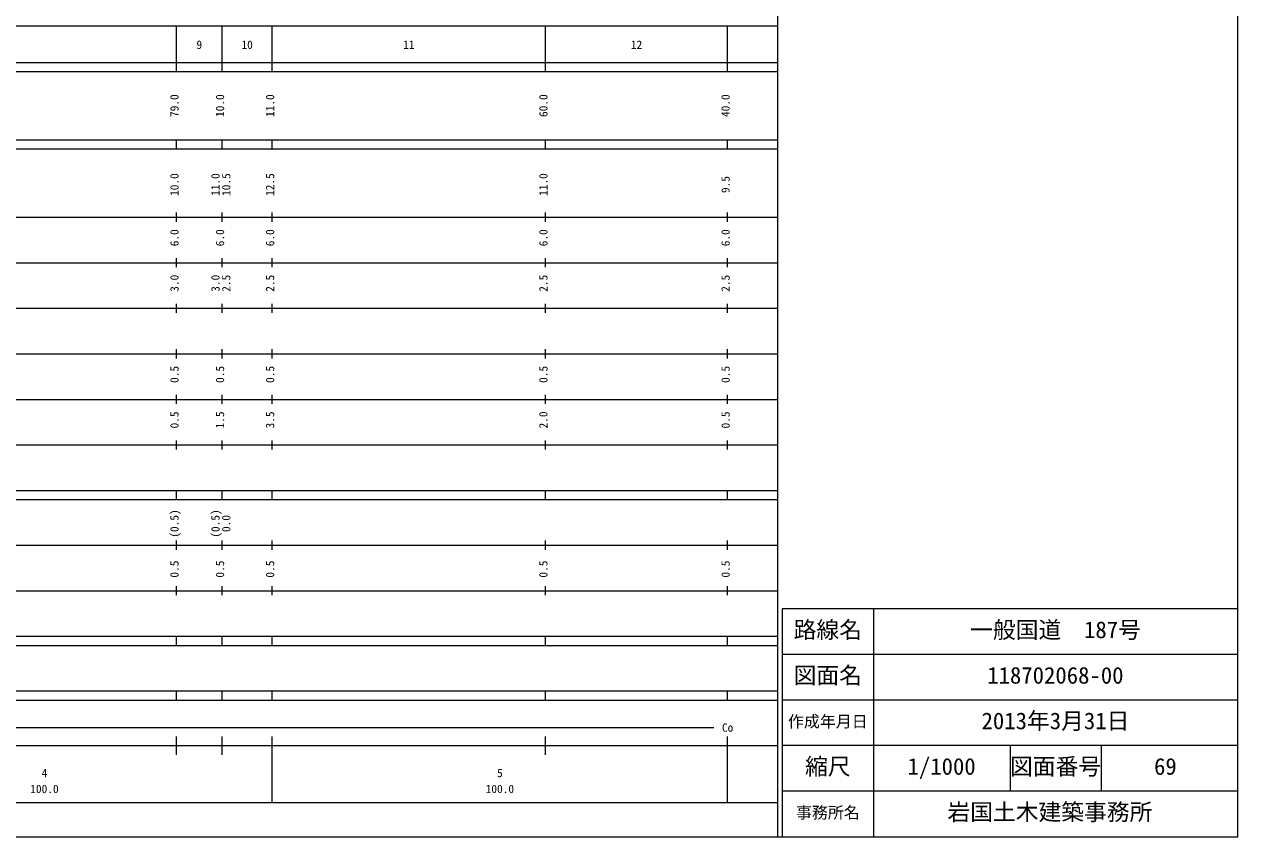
# Model space of a CAD drawing. Units: millimetres on the paper, enlarged 1000 times. Extents: x -19874 to 620126, y -204109 to 155891.
# Drawn here: x 353692 to 620126, y -204109 to -25752 of the extents above; entities that cross this region are included whole.
import ezdxf
from ezdxf.enums import TextEntityAlignment as Align

# ---------------------------------------------------------------- set-up
doc = ezdxf.new("R2010")
doc.units = ezdxf.units.MM
doc.header["$LTSCALE"] = 1000
for name, color, linetype, lineweight in [('S-BGD-HTXT', 7, 'Continuous', 13), ('S-TTL', 2, 'Continuous', 13), ('S-TTL-TXT', 7, 'Continuous', 13)]:
    doc.layers.add(name, color=color, linetype=linetype, lineweight=lineweight)
doc.layers.add('表題_事務所名', color=7, linetype='Continuous')
doc.styles.add('ＭＳ ゴシック', font='')
doc.styles.get('ＭＳ ゴシック').set_extended_font_data('MS Gothic')

msp = doc.modelspace()

# ---------------------------------------------------------------- linework, layer by layer
at = {"layer": 'S-BGD-HTXT'}
for p, q in [((519126, -204109), (519126, 145891)), ((8126, -26109), (519126, -26109)), ((387126, -36109), (387126, -26109)), ((397126, -36109), (397126, -26109)), ((408126, -36109), (408126, -26109)), ((468126, -36109), (468126, -26109)), ((508126, -36109), (508126, -26109)), ((-19874, -34109), (519126, -34109)), ((-19874, -36109), (519126, -36109)), ((-19874, -51109), (519126, -51109)), ((-19874, -53109), (519126, -53109)), ((387126, -53109), (387126, -51109)), ((397126, -53109), (397126, -51109)), ((408126, -53109), (408126, -51109)), ((468126, -53109), (468126, -51109)), ((508126, -53109), (508126, -51109)), ((-19874, -68109), (519126, -68109)), ((387126, -69109), (387126, -67109)), ((397126, -69109), (397126, -67109)), ((408126, -69109), (408126, -67109)), ((468126, -69109), (468126, -67109)), ((508126, -69109), (508126, -67109)), ((387126, -79109), (387126, -77109)), ((397126, -79109), (397126, -77109)), ((408126, -79109), (408126, -77109)), ((468126, -79109), (468126, -77109)), ((508126, -79109), (508126, -77109)), ((-13874, -78109), (519126, -78109)), ((387126, -89109), (387126, -87109)), ((397126, -89109), (397126, -87109)), ((408126, -89109), (408126, -87109)), ((468126, -89109), (468126, -87109)), ((508126, -89109), (508126, -87109)), ((-7874, -88109), (519126, -88109)), ((-13874, -98109), (519126, -98109)), ((387126, -99109), (387126, -97109)), ((397126, -99109), (397126, -97109)), ((408126, -99109), (408126, -97109)), ((468126, -99109), (468126, -97109)), ((508126, -99109), (508126, -97109)), ((-7874, -108109), (519126, -108109)), ((387126, -109109), (387126, -107109)), ((397126, -109109), (397126, -107109)), ((408126, -109109), (408126, -107109)), ((468126, -109109), (468126, -107109)), ((508126, -109109), (508126, -107109)), ((387126, -119109), (387126, -117109)), ((397126, -119109), (397126, -117109)), ((408126, -119109), (408126, -117109)), ((468126, -119109), (468126, -117109)), ((508126, -119109), (508126, -117109)), ((-13874, -118109), (519126, -118109)), ((-19874, -128109), (519126, -128109)), ((-19874, -130109), (519126, -130109)), ((387126, -130109), (387126, -128109)), ((397126, -130109), (397126, -128109)), ((408126, -130109), (408126, -128109)), ((468126, -130109), (468126, -128109)), ((508126, -130109), (508126, -128109)), ((-10874, -140109), (519126, -140109)), ((387126, -141109), (387126, -139109)), ((397126, -141109), (397126, -139109)), ((408126, -141109), (408126, -139109)), ((468126, -141109), (468126, -139109)), ((508126, -141109), (508126, -139109)), ((387126, -151109), (387126, -149109)), ((397126, -151109), (397126, -149109)), ((408126, -151109), (408126, -149109)), ((468126, -151109), (468126, -149109)), ((508126, -151109), (508126, -149109)), ((-19874, -150109), (519126, -150109)), ((-19874, -160109), (519126, -160109)), ((-19874, -162109), (519126, -162109)), ((387126, -162109), (387126, -160109)), ((397126, -162109), (397126, -160109)), ((408126, -162109), (408126, -160109)), ((468126, -162109), (468126, -160109)), ((508126, -162109), (508126, -160109)), ((-19874, -172109), (519126, -172109)), ((387126, -174109), (387126, -172109)), ((397126, -174109), (397126, -172109)), ((408126, -174109), (408126, -172109)), ((468126, -174109), (468126, -172109)), ((508126, -174109), (508126, -172109)), ((-19874, -174109), (519126, -174109)), ((11126, -180109), (505126, -180109)), ((387126, -186109), (387126, -182109)), ((397126, -186109), (397126, -182109)), ((408126, -196609), (408126, -182109)), ((468126, -186109), (468126, -182109)), ((508126, -196609), (508126, -182109)), ((-19874, -184109), (519126, -184109)), ((8126, -196609), (519126, -196609))]:
    msp.add_line(p, q, dxfattribs=at)
at = {"layer": 'S-TTL'}
for p, q in [((620126, -204109), (620126, 155891)), ((620126, -154109), (520126, -154109)), ((520126, -154109), (520126, -204109)), ((540126, -154109), (540126, -204109)), ((620126, -164109), (520126, -164109)), ((620126, -174109), (520126, -174109)), ((620126, -184109), (520126, -184109)), ((570126, -184109), (570126, -194109)), ((590126, -184109), (590126, -194109)), ((620126, -194109), (520126, -194109)), ((-19874, -204109), (620126, -204109))]:
    msp.add_line(p, q, dxfattribs=at)

# ---------------------------------------------------------------- texts
at = {"layer": 'S-BGD-HTXT', "style": 'ＭＳ ゴシック'}
for s, p in [('9', (391501, -31704)), ('10', (401376, -31704)), ('11', (436876, -31704)), ('12', (486876, -31704)), ('Co', (506876, -181609)), ('4', (357501, -191586)), ('5', (457501, -191586)), ('100.0', (355001, -195076)), ('100.0', (455001, -195076))]:
    msp.add_text(s, height=1833, dxfattribs=at).set_placement(p, align=Align.BOTTOM_LEFT)
for s, p in [('79.0', (388126, -46109)), ('10.0', (398126, -46109)), ('11.0', (409126, -46109)), ('60.0', (469126, -46109)), ('40.0', (509126, -46109)), ('10.0', (388126, -63435)), ('11.0', (397126, -63435)), ('10.5', (399496, -63435)), ('12.5', (409126, -63435)), ('11.0', (469126, -63435)), ('9.5', (509126, -62810)), ('6.0', (388126, -74484)), ('6.0', (398126, -74484)), ('6.0', (409126, -74484)), ('6.0', (469126, -74484)), ('6.0', (509126, -74484)), ('3.0', (388126, -84484)), ('3.0', (397126, -84484)), ('2.5', (399496, -84484)), ('2.5', (409126, -84484)), ('2.5', (469126, -84484)), ('2.5', (509126, -84484)), ('0.5', (388126, -104484)), ('0.5', (398126, -104484)), ('0.5', (409126, -104484)), ('0.5', (469126, -104484)), ('0.5', (509126, -104484)), ('0.5', (388126, -114484)), ('1.5', (398126, -114484)), ('3.5', (409126, -114484)), ('2.0', (469126, -114484)), ('0.5', (509126, -114484)), ('(0.5)', (388126, -138470)), ('(0.5)', (397126, -138470)), ('0.0', (399496, -137220)), ('0.5', (388126, -147220)), ('0.5', (398126, -147220)), ('0.5', (409126, -147220)), ('0.5', (469126, -147220)), ('0.5', (509126, -147220))]:
    msp.add_text(s, height=1833, rotation=90, dxfattribs=at).set_placement(p, align=Align.BOTTOM_LEFT)
at = {"layer": 'S-TTL-TXT', "style": 'ＭＳ ゴシック'}
for s, height, p in [('路線名', 3666, (522626, -161609)), ('路線名', 3666, (522626, -161609)), ('一般国道\u3000187号', 3666, (561376, -161609)), ('図面名', 3666, (522626, -171609)), ('図面名', 3666, (522626, -171609)), ('118702068-00', 3666, (565126, -171609)), ('作成年月日', 2566, (521376, -180859)), ('作成年月日', 2566, (521376, -180859)), ('2013年3月31日', 3666, (563876, -181609)), ('縮尺', 3666, (525126, -191609)), ('縮尺', 3666, (525126, -191609)), ('図面番号', 3666, (570126, -191609)), ('図面番号', 3666, (570126, -191609)), ('1/1000', 3666, (547626, -191609)), ('69', 3666, (601751, -191609)), ('事務所名', 2566, (523126, -200859)), ('事務所名', 2566, (523126, -200859))]:
    msp.add_text(s, height=height, dxfattribs=at).set_placement(p, align=Align.BOTTOM_LEFT)
at = {"layer": '表題_事務所名', "style": 'ＭＳ ゴシック'}
msp.add_text('岩国土木建築事務所 ', height=3666, dxfattribs=at).set_placement((556376, -201609), align=Align.BOTTOM_LEFT)

doc.saveas('drawing.dxf')
